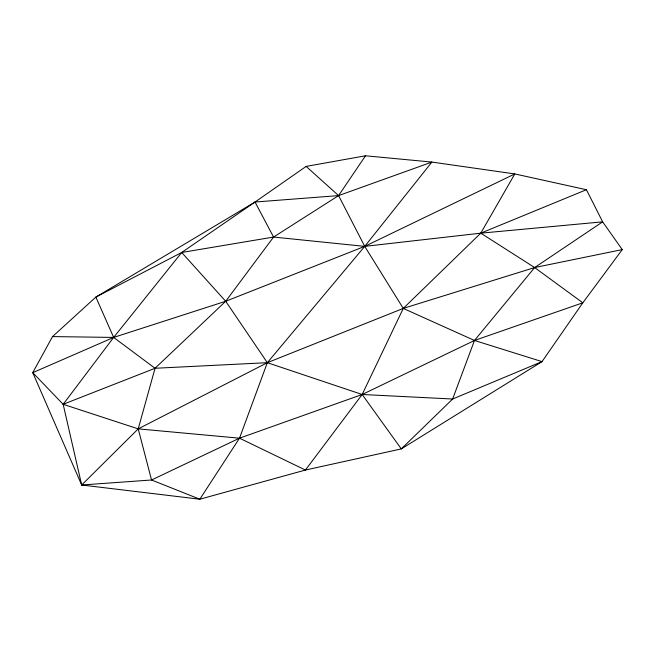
<?xml version="1.0" encoding="UTF-8"?>
<svg xmlns="http://www.w3.org/2000/svg" width="655" height="655" viewBox="0 0 655 655"><rect width="100%" height="100%" fill="white"/><g stroke="black" fill="none" stroke-linecap="round" stroke-linejoin="round"><path stroke-width="0.98" d="M365.498 155.784L338.586 195.599L273.561 237.061L225.697 301.267L155.055 368.274L138.213 428.869L81.678 485.003L32.75 372.662L52.523 336.588L95.867 297.075L255.032 202.027L306.139 166.403L365.498 155.784L431.899 162.072L514.814 173.935L586.413 189.721L602.649 221.84L622.25 249.604L582.819 302.806L542.037 361.609L401.294 448.912L305.435 470.044L199.816 499.216L81.678 485.003L63.158 404.307L32.75 372.662L113.651 337.423L225.697 301.267L364.729 246.37L514.814 173.935L480.77 233.172L403.267 308.407L362.174 394.49L305.435 470.044L239.509 438.187L138.213 428.869L63.158 404.307L113.651 337.423L181.713 252.478L255.032 202.027L338.586 195.599L431.899 162.072L364.729 246.37L267.338 362.682L239.509 438.187L199.816 499.216L151.551 479.992L81.678 485.003M181.713 252.478L225.697 301.267L267.338 362.682L362.174 394.49L401.294 448.912L452.638 399.018L474.474 340.469L534.644 267.551L602.649 221.84L480.77 233.172L364.729 246.37L273.561 237.061L181.713 252.478L95.867 297.075L113.651 337.423L155.055 368.274L267.338 362.682L403.267 308.407L534.644 267.551L622.25 249.604M267.338 362.682L138.213 428.869L151.551 479.992L239.509 438.187L362.174 394.49L474.474 340.469L582.819 302.806L534.644 267.551L480.77 233.172L586.413 189.721M63.158 404.307L155.055 368.274M52.523 336.588L113.651 337.423M362.174 394.49L452.638 399.018L542.037 361.609L474.474 340.469L403.267 308.407L364.729 246.37L338.586 195.599L306.139 166.403M255.032 202.027L273.561 237.061"/></g></svg>
